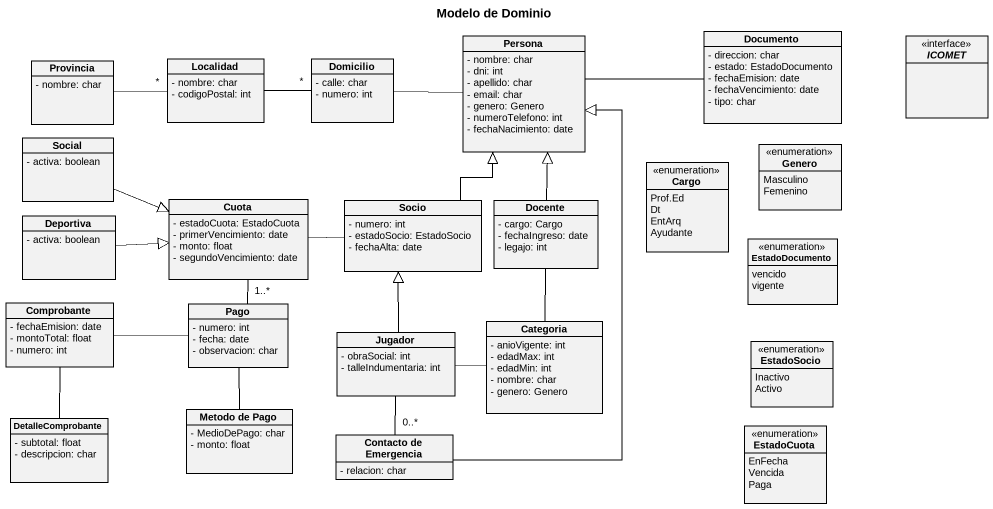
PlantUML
@startuml
title Modelo de Dominio
hide circle
hide empty members
skinparam classAttributeIconSize 0
class Provincia {
  - nombre: char
}
class Localidad {
  - nombre: char
  - codigoPostal: int
}
class Domicilio {
  - calle: char
  - numero: int
}
class Persona {
  - nombre: char
  - dni: int
  - apellido: char
  - email: char
  - genero: Genero
  - numeroTelefono: int
  - fechaNacimiento: date
}
class Documento {
  - direccion: char
  - estado: EstadoDocumento
  - fechaEmision: date
  - fechaVencimiento: date
  - tipo: char
}
interface ICOMET
class Social {
  - activa: boolean
}
enum Genero {
  Masculino
  Femenino
}
enum Cargo {
  Prof.Ed
  Dt
  EntArq
  Ayudante
}
class Deportiva {
  - activa: boolean
}
class Cuota {
  - estadoCuota: EstadoCuota
  - primerVencimiento: date
  - monto: float
  - segundoVencimiento: date
}
class Socio {
  - numero: int
  - estadoSocio: EstadoSocio
  - fechaAlta: date
}
class Docente {
  - cargo: Cargo
  - fechaIngreso: date
  - legajo: int
}
enum EstadoDocumento {
  vencido
  vigente
}
class Comprobante {
  - fechaEmision: date
  - montoTotal: float
  - numero: int
}
class Pago {
  - numero: int
  - fecha: date
  - observacion: char
}
class Jugador {
  - obraSocial: int
  - talleIndumentaria: int
}
class Categoria {
  - anioVigente: int
  - edadMax: int
  - edadMin: int
  - nombre: char
  - genero: Genero
}
enum EstadoSocio {
  Inactivo
  Activo
}
class DetalleComprobante {
  - subtotal: float
  - descripcion: char
}
class "Metodo de Pago" as Metodo_de_Pago {
  - MedioDePago: char
  - monto: float
}
enum EstadoCuota {
  EnFecha
  Vencida
  Paga
}
class "Contacto de Emergencia" as Contacto_de_Emergencia {
  - relacion: char
}
Localidad "*" -left- Provincia
Domicilio "*" -left- Localidad
Persona -left- Domicilio
Documento -left- Persona
Social -right-|> Cuota
Deportiva -right-|> Cuota
Cuota -- "1..*" Pago
Socio -up-|> Persona
Socio -left- Cuota
Docente -up-|> Persona
Comprobante -- DetalleComprobante
Pago -left- Comprobante
Pago -- Metodo_de_Pago
Jugador -up-|> Socio
Jugador -- "0..*" Contacto_de_Emergencia
Categoria -up- Docente
Categoria -left- Jugador
Contacto_de_Emergencia -up-|> Persona
@enduml
